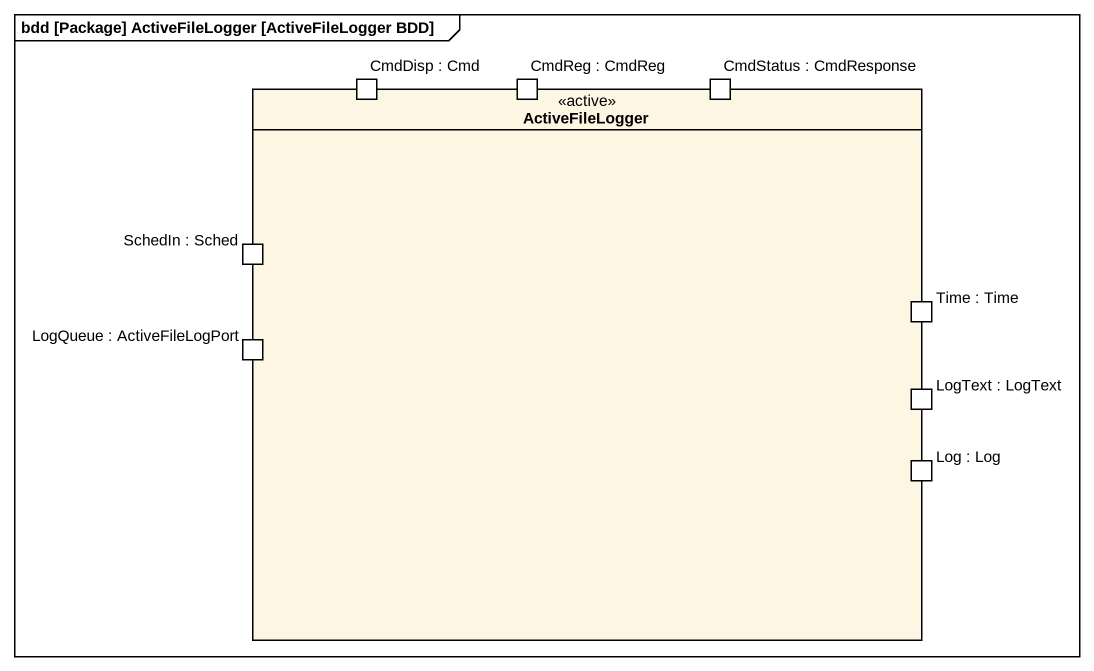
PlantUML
@startuml
mainframe bdd [Package] ActiveFileLogger [ActiveFileLogger BDD]
rectangle ActiveFileLogger <<active>> {
  port "CmdDisp : Cmd" as CmdDisp_Cmd
  port "CmdReg : CmdReg" as CmdReg_CmdReg
  port "CmdStatus : CmdResponse" as CmdStatus_CmdResponse
  port "SchedIn : Sched" as SchedIn_Sched
  port "Time : Time" as Time_Time
  port "LogQueue : ActiveFileLogPort" as LogQueue_ActiveFileLogPort
  port "LogText : LogText" as LogText_LogText
  port "Log : Log" as Log_Log
}
@enduml
